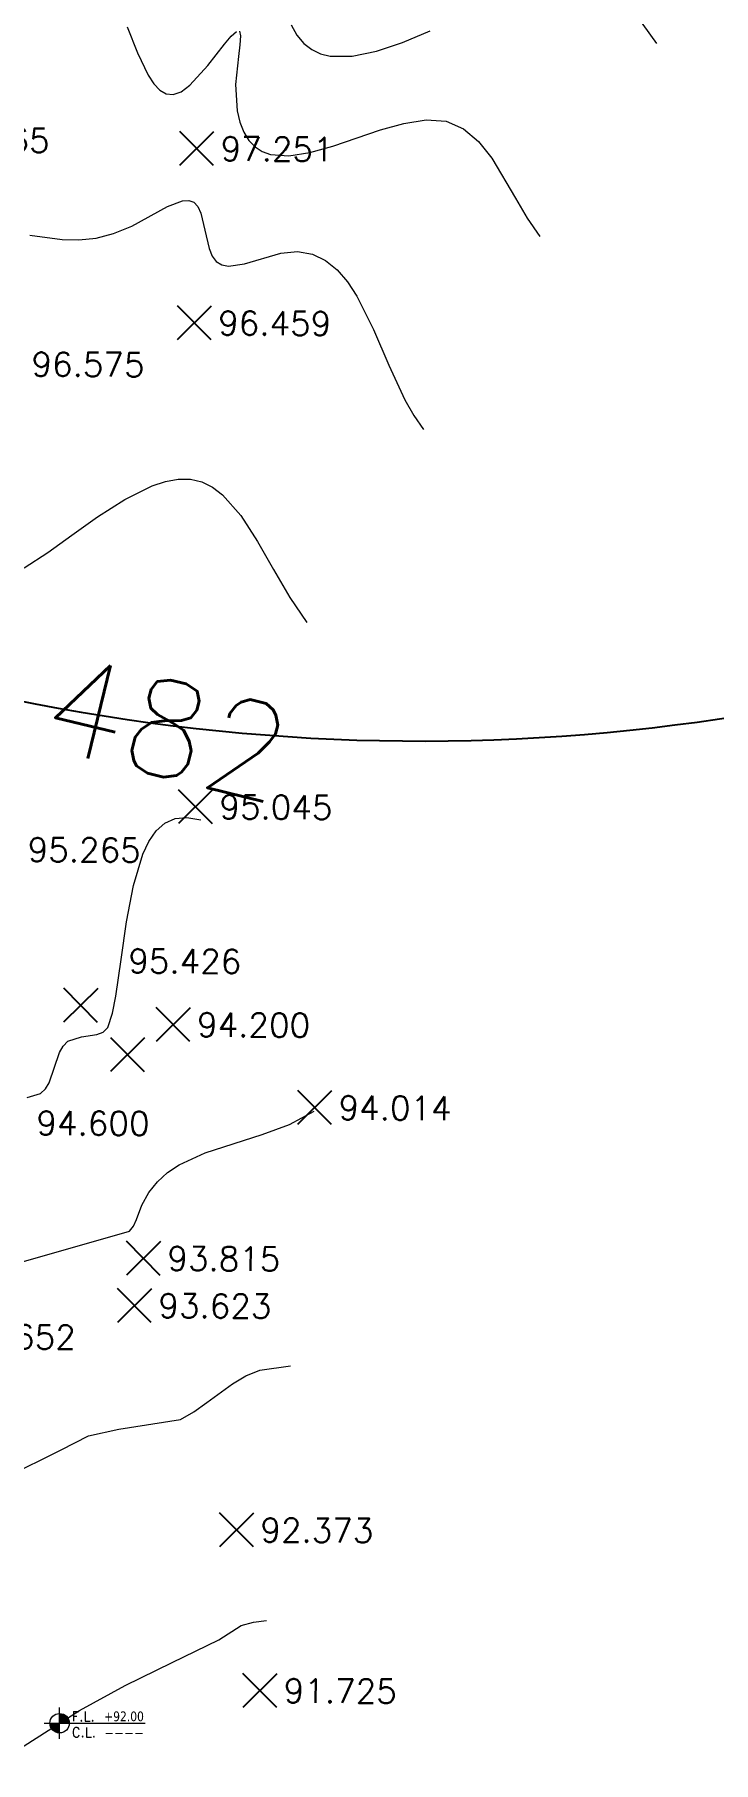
# Model space of a CAD drawing. Header units: inches. Extents: x -48 to 777, y -156 to 510.
# Drawn here: x 613.82 to 627.98, y 221.22 to 257.28 of the extents above; entities that cross this region are included whole.
import ezdxf
from ezdxf.enums import TextEntityAlignment as Align

# ---------------------------------------------------------------- set-up
doc = ezdxf.new("R2010")
doc.units = ezdxf.units.IN
doc.header["$MEASUREMENT"] = 0
doc.set_wipeout_variables(frame=1)
doc.linetypes.add('ACAD_ISO10W100', pattern=[18, 12, -3, 0, -3])
doc.linetypes.add('NUHA', pattern=[1.45, 0.75, -0.25, 0.2, -0.25])
for name, color, linetype, lineweight in [('A-LEVELS', 139, 'Continuous', 20), ('A-LIMIT LOT', 235, 'ACAD_ISO10W100', 20), ('A-NOTES', 151, 'Continuous', 20), ('A-SIGNS1', 20, 'Continuous', 15), ('A-SIGNS2', 30, 'Continuous', 15), ('A-TEXT', 50, 'Continuous', 15)]:
    doc.layers.add(name, color=color, linetype=linetype, lineweight=lineweight)
doc.layers.add('pts pc', color=7, linetype='Continuous')
doc.styles.add('2mm', font='simplex.shx', dxfattribs={"height": 0.5})
doc.styles.add('5mm', font='simplex_.ttf', dxfattribs={"height": 5})
doc.styles.add('ROMAND', font='verdana.ttf')
doc.styles.add('ROMANS', font='romans__.ttf', dxfattribs={"height": 0.14})

# ---------------------------------------------------------------- blocks, each defined once
blk = doc.blocks.new('GXFHGCGFCD')
at = {"layer": 'A-SIGNS1', "linetype": 'NUHA'}
h = blk.add_hatch(color=256, dxfattribs=at)
h.paths.add_polyline_path([(90.382, 61.33), (90.382, 61.17), (90.542, 61.17, 0.414214)])
h.paths.add_polyline_path([(90.382, 61.17), (90.222, 61.17, 0.414214), (90.382, 61.01)])
at = {"layer": 'A-SIGNS1'}
for p, q in [((90.382, 60.914), (90.382, 61.426)), ((90.126, 61.17), (91.79, 61.17))]:
    blk.add_line(p, q, dxfattribs=at)
blk.add_circle((90.382, 61.17), 0.16, dxfattribs=at)
blk = doc.blocks.new('DGXFHXFGDFD')
at = {"layer": 'A-SIGNS1'}
blk.add_blockref('GXFHGCGFCD', (0, 0), dxfattribs=at)
at = {"layer": 'A-SIGNS2', "linetype": 'NUHA', "style": 'ROMANS'}
for s, p in [('F.L.', (90.583, 61.203)), ('C.L.', (90.583, 60.941))]:
    blk.add_text(s, height=0.16, dxfattribs=at).set_placement(p)
at = {"layer": 'A-SIGNS2', "style": 'ROMANS', "width": 0.910135, "flags": 4}
for tag, p, p2 in [('NIV.FINI', (91.116, 61.203), (91.79, 61.203)), ('NIV.BETON', (91.116, 60.941), (91.79, 60.941))]:
    blk.add_attdef(tag, text='', height=0.16, dxfattribs=at).set_placement(p, p2, align=Align.FIT)
blk = doc.blocks.new('LOT 688  TOPOGRAPHIC PLAN')
at = {"layer": 'A-LEVELS', "linetype": 'Continuous'}
for points in [[(-315960.27539, -27898.62668), (-315960.15712, -27898.84402), (-315960.01316, -27899.01654), (-315959.84794, -27899.145), (-315959.66305, -27899.2328), (-315959.46006, -27899.28335), (-315959.00612, -27899.28635), (-315958.49874, -27899.18127), (-315957.95054, -27898.99539), (-315957.37414, -27898.75599)], [(-315953.25967, -27898.18059), (-315952.65648, -27899.01699)], [(-315963.69738, -27898.6705), (-315963.4783, -27899.21241), (-315963.25883, -27899.67738), (-315963.14246, -27899.85834), (-315963.01823, -27899.99287), (-315962.88353, -27900.07191), (-315962.73578, -27900.08639), (-315962.57239, -27900.02724), (-315962.39284, -27899.89176), (-315962.01446, -27899.47645), (-315961.66723, -27899.03492), (-315961.52662, -27898.86667), (-315961.41939, -27898.76667)], [(-315961.35405, -27898.75985), (-315961.33363, -27898.85924), (-315961.34608, -27899.04543), (-315961.37679, -27899.29349), (-315961.43466, -27899.87556), (-315961.40366, -27900.42358), (-315961.34655, -27900.65996), (-315961.26381, -27900.86666), (-315961.15704, -27901.04026), (-315961.02786, -27901.17735), (-315960.87792, -27901.27532), (-315960.70907, -27901.33646), (-315960.32259, -27901.3646), (-315959.88413, -27901.29449), (-315959.40945, -27901.15886), (-315958.41432, -27900.82196), (-315957.92534, -27900.68615), (-315957.46307, -27900.61573), (-315957.04324, -27900.64344), (-315956.67924, -27900.79694), (-315956.3661, -27901.06439), (-315956.09027, -27901.41541), (-315955.59604, -27902.24609), (-315955.3504, -27902.66474), (-315955.08759, -27903.04492)], [(-315965.72991, -27903.01567), (-315965.05342, -27903.11142), (-315964.70438, -27903.11712), (-315964.34646, -27903.07942), (-315963.97837, -27902.98685), (-315963.59899, -27902.82828), (-315962.85599, -27902.42276), (-315962.54331, -27902.30469), (-315962.41316, -27902.29602), (-315962.30486, -27902.33206), (-315962.2214, -27902.42051), (-315962.16024, -27902.55738), (-315962.07486, -27902.9181), (-315961.98788, -27903.29588), (-315961.92471, -27903.45406), (-315961.83827, -27903.57198), (-315961.72347, -27903.6397), (-315961.58351, -27903.66321), (-315961.24775, -27903.61458), (-315960.48995, -27903.39326), (-315960.14227, -27903.3607), (-315959.83437, -27903.41489), (-315959.56154, -27903.54557), (-315959.31904, -27903.74239), (-315959.10213, -27903.99502), (-315958.90607, -27904.2931), (-315958.55749, -27904.98426), (-315958.23537, -27905.73311), (-315957.90176, -27906.4569), (-315957.71878, -27906.78352), (-315957.5187, -27907.07285)], [(-315965.846, -27909.96082), (-315965.35312, -27909.6427), (-315964.85291, -27909.2794), (-315964.31533, -27908.89421), (-315963.74783, -27908.53294), (-315963.17765, -27908.25333), (-315962.90013, -27908.16222), (-315962.63221, -27908.1132), (-315962.37734, -27908.11352), (-315962.13869, -27908.16977), (-315961.91636, -27908.28061), (-315961.7083, -27908.43911), (-315961.32655, -27908.87102), (-315960.97664, -27909.40933), (-315960.64176, -27909.99785), (-315960.30508, -27910.5804), (-315959.94981, -27911.10078)], [(-315965.86111, -27924.43959), (-315963.64868, -27923.80732), (-315963.56175, -27923.70132), (-315963.50045, -27923.56149), (-315963.39131, -27923.25966), (-315963.24646, -27922.99566), (-315963.0652, -27922.77123), (-315962.85234, -27922.58122), (-315962.61269, -27922.42054), (-315962.07225, -27922.16669), (-315960.88138, -27921.78576), (-315960.30785, -27921.57684), (-315959.79413, -27921.30027)], [(-315966.22398, -27928.93818), (-315965.07657, -27928.37038), (-315964.50003, -27928.07408), (-315963.87019, -27927.93479), (-315962.58428, -27927.73491), (-315962.3039, -27927.57611), (-315962.03632, -27927.38134), (-315961.50181, -27926.98885), (-315961.22346, -27926.82507), (-315960.93009, -27926.70555), (-315960.29313, -27926.61484)], [(-315966.50385, -27934.95966), (-315964.6911, -27933.80823), (-315963.73812, -27933.28715), (-315962.76112, -27932.80254), (-315961.78499, -27932.33216), (-315961.31905, -27932.03327), (-315961.06218, -27931.96013), (-315960.79214, -27931.92941)]]:
    blk.add_lwpolyline(points, dxfattribs=at)
at = {"layer": 'A-LEVELS', "color": 209, "linetype": 'Continuous'}
blk.add_lwpolyline([(-315965.78578, -27921.01778), (-315965.50124, -27920.93213), (-315965.40122, -27920.83568), (-315965.32625, -27920.70638), (-315965.10994, -27920.07493), (-315965.03499, -27919.94208), (-315964.93498, -27919.84067), (-315964.64819, -27919.74815), (-315964.32981, -27919.70178), (-315964.1978, -27919.64885), (-315964.10319, -27919.5527), (-315964.00156, -27919.25422), (-315963.93449, -27918.90155), (-315963.8199, -27918.13664), (-315963.70724, -27917.34545), (-315963.5676, -27916.59171), (-315963.37206, -27915.93916), (-315963.2443, -27915.67075), (-315963.09171, -27915.45153), (-315962.9107, -27915.28948), (-315962.69764, -27915.19256), (-315962.44891, -27915.16874), (-315962.16308, -27915.22149)], dxfattribs=at)
at = {"layer": 'pts pc', "linetype": 'Continuous'}
for points in [[(-315961.8925, -27900.86179), (-315962.60328, -27901.56499)], [(-315961.89629, -27901.56878), (-315962.59949, -27900.858)], [(-315961.94199, -27904.49757), (-315962.65277, -27905.20077)], [(-315961.94578, -27905.20456), (-315962.64898, -27904.49378)], [(-315961.91613, -27914.59586), (-315962.62691, -27915.29906)], [(-315961.91992, -27915.30285), (-315962.62312, -27914.59207)], [(-315964.31137, -27918.73908), (-315965.02215, -27919.44228)], [(-315964.31516, -27919.44607), (-315965.01836, -27918.73529)], [(-315962.3825, -27919.14142), (-315963.09328, -27919.84462)], [(-315962.38629, -27919.84841), (-315963.08949, -27919.13763)], [(-315963.33289, -27919.77034), (-315964.04367, -27920.47354)], [(-315963.33668, -27920.47733), (-315964.03988, -27919.76655)], [(-315959.43175, -27920.87427), (-315960.14253, -27921.57746)], [(-315959.43554, -27921.58125), (-315960.13874, -27920.87048)], [(-315963.00166, -27924.01917), (-315963.71244, -27924.72237)], [(-315963.00545, -27924.72616), (-315963.70865, -27924.01538)], [(-315963.18895, -27925.00518), (-315963.89973, -27925.70838)], [(-315963.19274, -27925.71217), (-315963.89594, -27925.00139)], [(-315961.06101, -27929.68666), (-315961.77179, -27930.38986)], [(-315961.0648, -27930.39365), (-315961.768, -27929.68287)], [(-315960.57398, -27933.03932), (-315961.28476, -27933.74252)], [(-315960.57777, -27933.74631), (-315961.28097, -27933.03553)]]:
    blk.add_lwpolyline(points, dxfattribs=at)
at = {"layer": 'A-NOTES', "linetype": 'Continuous', "style": '5mm'}
blk.add_text('482', height=2, rotation=346.245633, dxfattribs=at).set_placement((-315965.60289, -27913.67491))
at = {"layer": 'pts pc', "color": 1, "char_height": 0.5, "attachment_point": 1, "rotation": 359.692852, "style": '2mm'}
for s, insert, width in [('\\Fsimplex.shx;\\W1.0000000000;\\T1.0000000000;\\o\\l97.265', (-315967.66866, -27900.78132), 3.0714286), ('\\Fsimplex.shx;\\W1.0000000000;\\T1.0000000000;\\o\\l97.251', (-315961.74656, -27900.96607), 2.9761905), ('\\Fsimplex.shx;\\W1.0000000000;\\T1.0000000000;\\o\\l96.459', (-315961.79605, -27904.60186), 3.0714286), ('\\Fsimplex.shx;\\W1.0000000000;\\T1.0000000000;\\o\\l96.575', (-315965.68971, -27905.461), 3.0714286), ('\\Fsimplex.shx;\\W1.0000000000;\\T1.0000000000;\\o\\l95.045', (-315961.77019, -27914.70014), 3.0714286), ('\\Fsimplex.shx;\\W1.0000000000;\\T1.0000000000;\\o\\l95.265', (-315965.77002, -27915.59171), 3.0714286), ('\\Fsimplex.shx;\\W1.0000000000;\\T1.0000000000;\\o\\l95.426', (-315963.67157, -27917.91461), 3.0714286), ('\\Fsimplex.shx;\\W1.0000000000;\\T1.0000000000;\\o\\l94.200', (-315962.23656, -27919.24571), 3.0714286), ('\\Fsimplex.shx;\\W1.0000000000;\\T1.0000000000;\\o\\l94.014', (-315959.28581, -27920.97855), 2.9761905), ('\\Fsimplex.shx;\\W1.0000000000;\\T1.0000000000;\\o\\l94.600', (-315965.58697, -27921.29583), 3.0714286), ('\\Fsimplex.shx;\\W1.0000000000;\\T1.0000000000;\\o\\l93.815', (-315962.85572, -27924.12346), 2.9761905), ('\\Fsimplex.shx;\\W1.0000000000;\\T1.0000000000;\\o\\l93.623', (-315963.04301, -27925.10947), 3.0714286), ('\\Fsimplex.shx;\\W1.0000000000;\\T1.0000000000;\\o\\l93.652', (-315967.12452, -27925.7546), 3.0714286), ('\\Fsimplex.shx;\\W1.0000000000;\\T1.0000000000;\\o\\l92.373', (-315960.91507, -27929.79094), 3.0714286), ('\\Fsimplex.shx;\\W1.0000000000;\\T1.0000000000;\\o\\l91.725', (-315960.42804, -27933.1436), 2.9761905)]:
    blk.add_mtext(s, dxfattribs=dict(at, insert=insert, width=width))
at = {"linetype": 'Continuous'}
blk.add_wipeout([(-315996.80172, -27893.57917), (-315969.32038, -27896.23659), (-315969.32038, -27930.53073), (-315964.08799, -27936.87852), (-315964.6636, -27941.43051), (-315970.22923, -27937.16678), (-315985.1164, -27950.2257)], dxfattribs=at).dxf.layer = 'A-LIMIT LOT'
at = {"layer": 'A-SIGNS1'}
ref = blk.add_blockref('DGXFHXFGDFD', (-316079.63791, -28011.58654), dxfattribs=dict(at, xscale=1.267200000000003, yscale=1.267200000000003, zscale=1.267200000000003))
ref.add_attrib('NIV.FINI', '+92.00', dxfattribs={"layer": 'A-SIGNS2', "height": 0.202752, "style": 'ROMAND', "width": 0.797031}).set_placement((-315964.17589, -27934.02993), (-315963.34792, -27934.02993), align=Align.FIT)
ref.add_attrib('NIV.BETON', '----', dxfattribs={"layer": 'A-SIGNS2', "height": 0.202752, "style": 'ROMAND', "width": 1.634557}).set_placement((-315964.17589, -27934.36169), (-315963.34792, -27934.36169), align=Align.FIT)

msp = doc.modelspace()

# ---------------------------------------------------------------- block references
at = {"layer": 'A-TEXT'}
msp.add_blockref('LOT 688  TOPOGRAPHIC PLAN', (316579.44716, 28156.10823), dxfattribs=at)

# ---------------------------------------------------------------- next in the draw order: linework, layer by layer
at = {"color": 6}
msp.add_arc((621.87994, 284.75268), 42.21337, 251.639555, 334.628693, dxfattribs=at)

doc.saveas('drawing.dxf')
